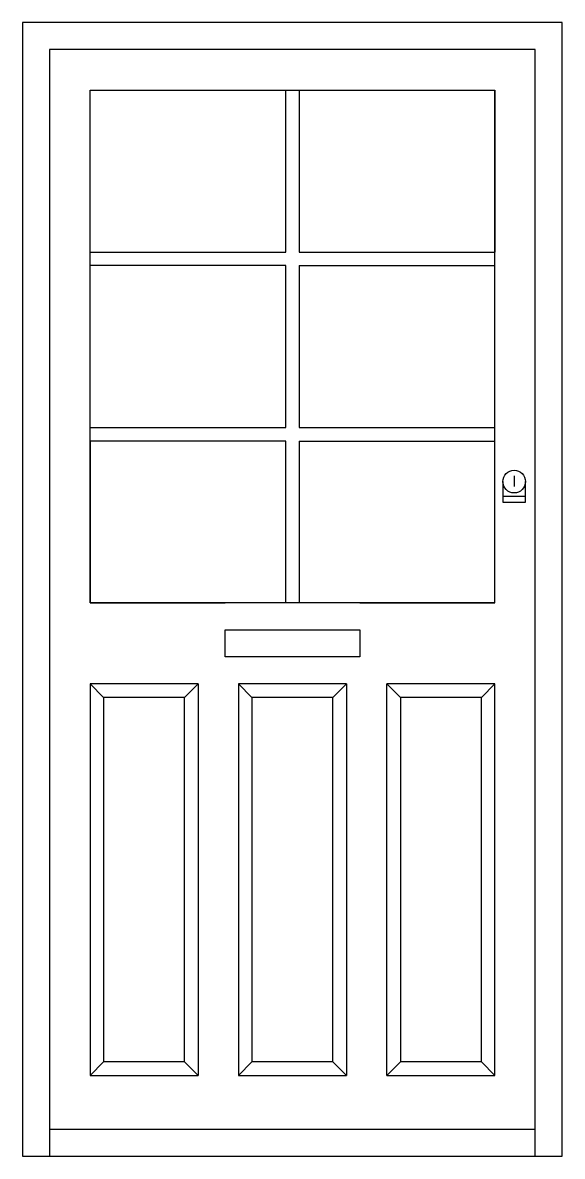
# Model space of a CAD drawing. Header units: millimetres. Extents: x -747.42 to -746.42, y 1787.63 to 1789.73.
import ezdxf

# ---------------------------------------------------------------- set-up
doc = ezdxf.new("R2010")
doc.units = ezdxf.units.MM
doc.header["$LTSCALE"] = 10
doc.layers.add('Portas', color=2, linetype='Continuous')

msp = doc.modelspace()

# ---------------------------------------------------------------- linework, layer by layer
at = {"layer": 'Portas'}
for p, q in [((-746.4158, 1789.73), (-747.4158, 1789.73)), ((-747.4158, 1789.73), (-747.4158, 1787.63)), ((-746.4158, 1787.63), (-746.4158, 1789.73)), ((-747.4158, 1787.63), (-746.4158, 1787.63))]:
    msp.add_line(p, q, dxfattribs=at)
at = {"layer": 'Portas', "color": 1}
for p, q in [((-746.4658, 1789.68), (-747.3658, 1789.68)), ((-747.3658, 1789.68), (-747.3658, 1787.63)), ((-746.4658, 1787.63), (-746.4658, 1789.68)), ((-747.2908, 1789.605), (-746.5408, 1789.605)), ((-747.2908, 1788.655), (-747.2908, 1789.605)), ((-746.9283, 1789.605), (-746.9033, 1789.605)), ((-746.9283, 1789.305), (-746.9283, 1789.605)), ((-746.9033, 1789.605), (-746.9033, 1789.305)), ((-746.5408, 1789.605), (-746.5408, 1789.305)), ((-746.5408, 1788.655), (-746.5408, 1789.605)), ((-747.2908, 1789.305), (-746.9283, 1789.305)), ((-746.9033, 1789.305), (-746.5408, 1789.305)), ((-746.9283, 1789.28), (-747.2908, 1789.28)), ((-746.9283, 1788.98), (-746.9283, 1789.28)), ((-746.9033, 1789.28), (-746.5408, 1789.28)), ((-746.9033, 1789.28), (-746.9033, 1788.98)), ((-747.2908, 1788.98), (-746.9283, 1788.98)), ((-746.9033, 1788.98), (-746.5408, 1788.98)), ((-746.9283, 1788.955), (-747.2908, 1788.955)), ((-747.2908, 1788.955), (-747.2908, 1788.655)), ((-746.9283, 1788.655), (-746.9283, 1788.955)), ((-746.9033, 1788.955), (-746.5408, 1788.955)), ((-746.9033, 1788.955), (-746.9033, 1788.655)), ((-746.5408, 1788.8167), (-746.5408, 1788.955)), ((-746.5408, 1788.8367), (-746.5408, 1788.955)), ((-746.5051, 1788.8908), (-746.5051, 1788.8708)), ((-746.5261, 1788.8798), (-746.5261, 1788.8418)), ((-746.4841, 1788.8418), (-746.4841, 1788.8798)), ((-746.5261, 1788.8528), (-746.4841, 1788.8528)), ((-746.5261, 1788.8418), (-746.4841, 1788.8418)), ((-747.2908, 1788.655), (-747.0408, 1788.655)), ((-746.5408, 1788.655), (-747.2908, 1788.655)), ((-746.7908, 1788.655), (-746.5408, 1788.655)), ((-747.0408, 1788.555), (-747.0408, 1788.605)), ((-747.0408, 1788.605), (-746.7908, 1788.605)), ((-746.7908, 1788.605), (-746.7908, 1788.555)), ((-746.7908, 1788.555), (-747.0408, 1788.555)), ((-747.2658, 1788.48), (-747.2908, 1788.505)), ((-747.0908, 1788.505), (-747.2908, 1788.505)), ((-747.2908, 1788.505), (-747.2908, 1787.78)), ((-747.1158, 1788.48), (-747.0908, 1788.505)), ((-747.0908, 1788.505), (-747.0908, 1787.78)), ((-746.8158, 1788.505), (-747.0158, 1788.505)), ((-746.9908, 1788.48), (-747.0158, 1788.505)), ((-747.0158, 1788.505), (-747.0158, 1787.78)), ((-746.8408, 1788.48), (-746.8158, 1788.505)), ((-746.8158, 1788.505), (-746.8158, 1787.78)), ((-746.5408, 1788.505), (-746.7408, 1788.505)), ((-746.7158, 1788.48), (-746.7408, 1788.505)), ((-746.7408, 1787.78), (-746.7408, 1788.505)), ((-746.5658, 1788.48), (-746.5408, 1788.505)), ((-746.5408, 1787.78), (-746.5408, 1788.505)), ((-747.1158, 1788.48), (-747.2658, 1788.48)), ((-747.2658, 1788.48), (-747.2658, 1787.805)), ((-747.1158, 1787.805), (-747.1158, 1788.48)), ((-746.8408, 1788.48), (-746.9908, 1788.48)), ((-746.9908, 1788.48), (-746.9908, 1787.805)), ((-746.8408, 1787.805), (-746.8408, 1788.48)), ((-746.5658, 1788.48), (-746.7158, 1788.48)), ((-746.7158, 1788.48), (-746.7158, 1787.805)), ((-746.5658, 1787.805), (-746.5658, 1788.48)), ((-747.2908, 1787.78), (-747.2658, 1787.805)), ((-747.1158, 1787.805), (-747.2658, 1787.805)), ((-747.0908, 1787.78), (-747.1158, 1787.805)), ((-747.0158, 1787.78), (-746.9908, 1787.805)), ((-746.8408, 1787.805), (-746.9908, 1787.805)), ((-746.8158, 1787.78), (-746.8408, 1787.805)), ((-746.7408, 1787.78), (-746.7158, 1787.805)), ((-746.5658, 1787.805), (-746.7158, 1787.805)), ((-746.5408, 1787.78), (-746.5658, 1787.805)), ((-747.2908, 1787.78), (-747.0908, 1787.78)), ((-747.0158, 1787.78), (-746.8158, 1787.78)), ((-746.7408, 1787.78), (-746.5408, 1787.78)), ((-747.3658, 1787.68), (-746.4658, 1787.68))]:
    msp.add_line(p, q, dxfattribs=at)
msp.add_circle((-746.5051, 1788.8798), 0.021, dxfattribs=at)

doc.saveas('drawing.dxf')
